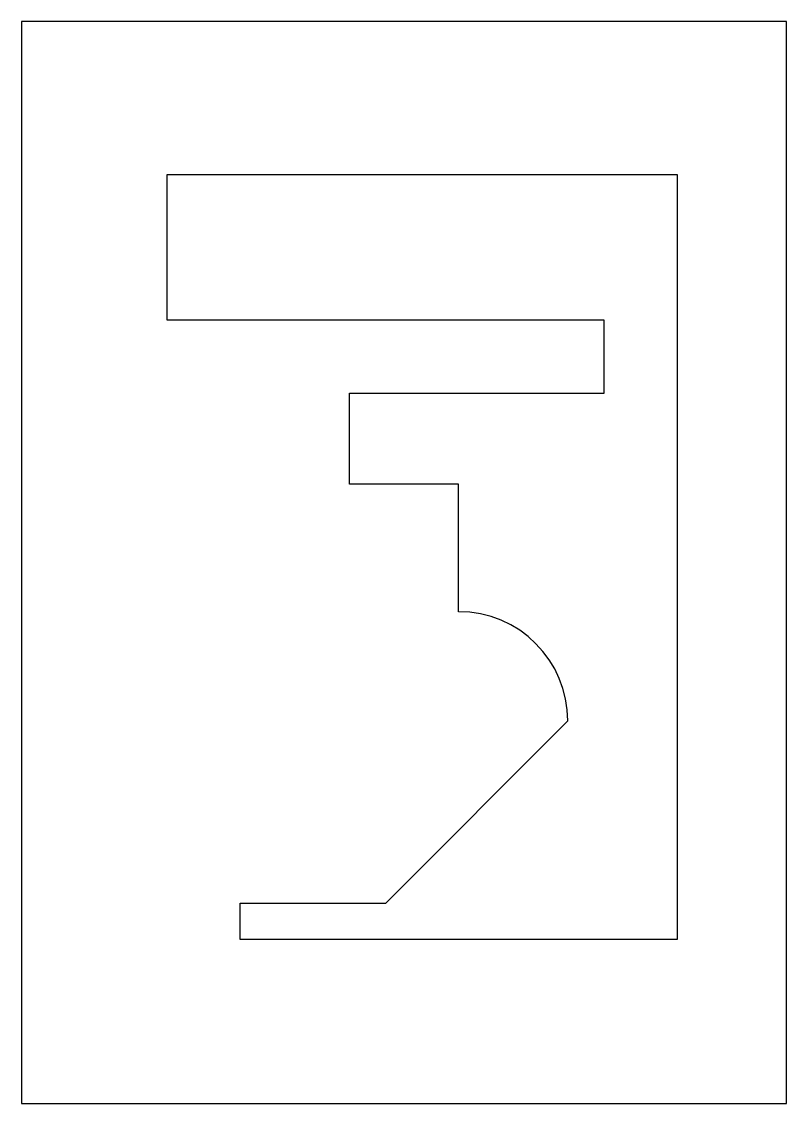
# Model space of a CAD drawing. Header units: millimetres. Extents: x 0 to 210, y 0 to 297.
import ezdxf

# ---------------------------------------------------------------- set-up
doc = ezdxf.new("R2010")
doc.units = ezdxf.units.MM
doc.header["$MEASUREMENT"] = 0

msp = doc.modelspace()

# ---------------------------------------------------------------- linework, layer by layer
for p, q in [((40, 215), (40, 255)), ((40, 255), (180, 255)), ((180, 255), (180, 45)), ((160, 215), (40, 215)), ((160, 195), (160, 215)), ((90, 170), (90, 195)), ((90, 195), (160, 195)), ((120, 170), (90, 170)), ((120, 135), (120, 170)), ((100, 55), (150, 105)), ((60, 55), (100, 55)), ((60, 45), (60, 55)), ((180, 45), (60, 45))]:
    msp.add_line(p, q)
msp.add_lwpolyline([(0, 0), (210, 0), (210, 297), (0, 297)], close=True)
msp.add_arc((120, 105), 30, 0, 90)

doc.saveas('drawing.dxf')
